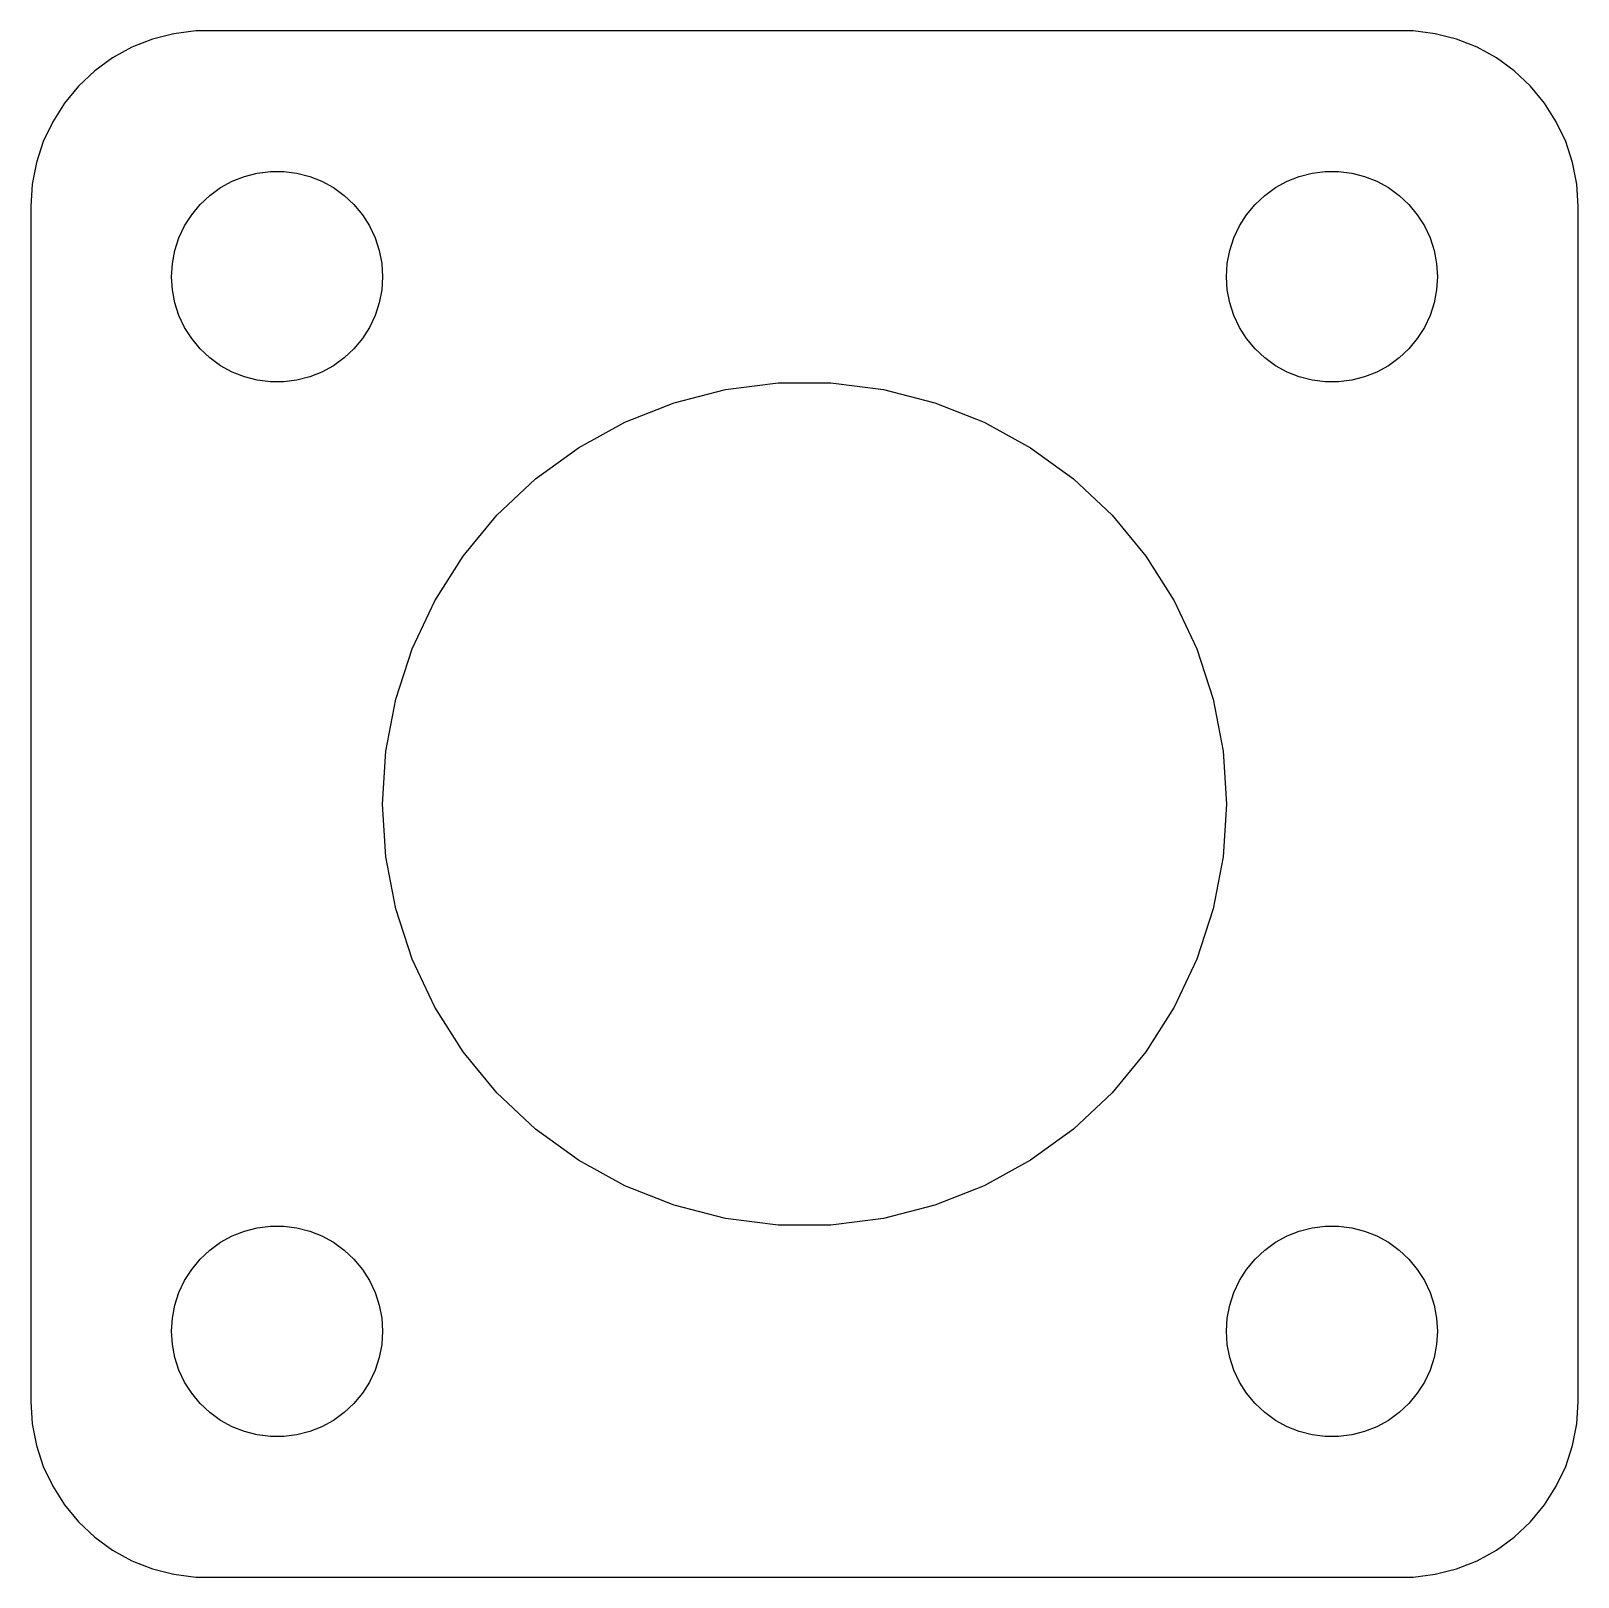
# Model space of a CAD drawing. Header units: metres. Extents: x -22 to 22, y 32 to 76.
import ezdxf

# ---------------------------------------------------------------- set-up
doc = ezdxf.new("R2010")
doc.units = ezdxf.units.M

msp = doc.modelspace()

# ---------------------------------------------------------------- linework, layer by layer
for p, q in [((-18.5451, 75.7553), (-19.1289, 75.5241)), ((-17.9369, 75.9114), (-18.5451, 75.7553)), ((-17.3139, 75.9901), (-17.9369, 75.9114)), ((17.3139, 75.9901), (-17.3139, 75.9901)), ((17.9369, 75.9114), (17.3139, 75.9901)), ((18.5451, 75.7553), (17.9369, 75.9114)), ((19.1289, 75.5241), (18.5451, 75.7553)), ((-19.1289, 75.5241), (-19.6791, 75.2216)), ((19.6791, 75.2216), (19.1289, 75.5241)), ((-20.1871, 74.8526), (-20.6448, 74.4227)), ((-19.6791, 75.2216), (-20.1871, 74.8526)), ((20.1871, 74.8526), (19.6791, 75.2216)), ((20.6448, 74.4227), (20.1871, 74.8526)), ((-20.6448, 74.4227), (-21.0451, 73.9389)), ((21.0451, 73.9389), (20.6448, 74.4227)), ((-21.0451, 73.9389), (-21.3815, 73.4088)), ((21.3815, 73.4088), (21.0451, 73.9389)), ((-21.3815, 73.4088), (-21.6489, 72.8406)), ((21.6489, 72.8406), (21.3815, 73.4088)), ((-21.6489, 72.8406), (-21.8429, 72.2434)), ((21.8429, 72.2434), (21.6489, 72.8406)), ((-21.8429, 72.2434), (-21.9606, 71.6267)), ((21.9606, 71.6267), (21.8429, 72.2434)), ((-16.2773, 71.7145), (-15.927, 71.8532)), ((-15.927, 71.8532), (-15.5621, 71.9469)), ((-15.5621, 71.9469), (-15.1884, 71.9941)), ((-15.1884, 71.9941), (-14.8116, 71.9941)), ((-14.8116, 71.9941), (-14.4379, 71.9469)), ((-14.4379, 71.9469), (-14.0729, 71.8532)), ((-14.0729, 71.8532), (-13.7227, 71.7145)), ((13.7227, 71.7145), (14.0729, 71.8532)), ((14.0729, 71.8532), (14.4379, 71.9469)), ((14.4379, 71.9469), (14.8116, 71.9941)), ((14.8116, 71.9941), (15.1884, 71.9941)), ((15.1884, 71.9941), (15.5621, 71.9469)), ((15.5621, 71.9469), (15.927, 71.8532)), ((15.927, 71.8532), (16.2773, 71.7145)), ((-21.9606, 71.6267), (-22, 71)), ((-17.1869, 71.0536), (-16.9123, 71.3115)), ((-16.9123, 71.3115), (-16.6075, 71.533)), ((-16.6075, 71.533), (-16.2773, 71.7145)), ((-13.7227, 71.7145), (-13.3925, 71.533)), ((-13.3925, 71.533), (-13.0877, 71.3115)), ((-13.0877, 71.3115), (-12.8131, 71.0536)), ((12.8131, 71.0536), (13.0877, 71.3115)), ((13.0877, 71.3115), (13.3925, 71.533)), ((13.3925, 71.533), (13.7227, 71.7145)), ((16.2773, 71.7145), (16.6075, 71.533)), ((16.6075, 71.533), (16.9123, 71.3115)), ((16.9123, 71.3115), (17.1869, 71.0536)), ((22, 71), (21.9606, 71.6267)), ((-22, 71), (-22, 37)), ((-17.427, 70.7634), (-17.1869, 71.0536)), ((-12.8131, 71.0536), (-12.5729, 70.7634)), ((12.5729, 70.7634), (12.8131, 71.0536)), ((17.1869, 71.0536), (17.427, 70.7634)), ((22, 37), (22, 71)), ((-17.7893, 70.1044), (-17.6289, 70.4453)), ((-17.6289, 70.4453), (-17.427, 70.7634)), ((-12.5729, 70.7634), (-12.3711, 70.4453)), ((-12.3711, 70.4453), (-12.2107, 70.1044)), ((12.2107, 70.1044), (12.3711, 70.4453)), ((12.3711, 70.4453), (12.5729, 70.7634)), ((17.427, 70.7634), (17.6289, 70.4453)), ((17.6289, 70.4453), (17.7893, 70.1044)), ((-17.9057, 69.7461), (-17.7893, 70.1044)), ((-12.2107, 70.1044), (-12.0942, 69.7461)), ((12.0942, 69.7461), (12.2107, 70.1044)), ((17.7893, 70.1044), (17.9057, 69.7461)), ((-17.9763, 69.376), (-17.9057, 69.7461)), ((-12.0942, 69.7461), (-12.0237, 69.376)), ((12.0237, 69.376), (12.0942, 69.7461)), ((17.9057, 69.7461), (17.9763, 69.376)), ((-18, 69), (-17.9763, 69.376)), ((-12.0237, 69.376), (-12, 69)), ((12, 69), (12.0237, 69.376)), ((17.9763, 69.376), (18, 69)), ((-17.9763, 68.624), (-18, 69)), ((-12, 69), (-12.0237, 68.624)), ((12.0237, 68.624), (12, 69)), ((18, 69), (17.9763, 68.624)), ((-17.9057, 68.2539), (-17.9763, 68.624)), ((-17.7893, 67.8956), (-17.9057, 68.2539)), ((-12.0942, 68.2539), (-12.2107, 67.8956)), ((-12.0237, 68.624), (-12.0942, 68.2539)), ((12.0942, 68.2539), (12.0237, 68.624)), ((12.2107, 67.8956), (12.0942, 68.2539)), ((17.9057, 68.2539), (17.7893, 67.8956)), ((17.9763, 68.624), (17.9057, 68.2539)), ((-17.6289, 67.5547), (-17.7893, 67.8956)), ((-12.2107, 67.8956), (-12.3711, 67.5547)), ((12.3711, 67.5547), (12.2107, 67.8956)), ((17.7893, 67.8956), (17.6289, 67.5547)), ((-17.427, 67.2366), (-17.6289, 67.5547)), ((-12.3711, 67.5547), (-12.5729, 67.2366)), ((12.5729, 67.2366), (12.3711, 67.5547)), ((17.6289, 67.5547), (17.427, 67.2366)), ((-17.1869, 66.9464), (-17.427, 67.2366)), ((-16.9123, 66.6884), (-17.1869, 66.9464)), ((-12.8131, 66.9464), (-13.0877, 66.6884)), ((-12.5729, 67.2366), (-12.8131, 66.9464)), ((12.8131, 66.9464), (12.5729, 67.2366)), ((13.0877, 66.6884), (12.8131, 66.9464)), ((17.1869, 66.9464), (16.9123, 66.6884)), ((17.427, 67.2366), (17.1869, 66.9464)), ((-16.6075, 66.467), (-16.9123, 66.6884)), ((-16.2773, 66.2855), (-16.6075, 66.467)), ((-13.3925, 66.467), (-13.7227, 66.2855)), ((-13.0877, 66.6884), (-13.3925, 66.467)), ((13.3925, 66.467), (13.0877, 66.6884)), ((13.7227, 66.2855), (13.3925, 66.467)), ((16.6075, 66.467), (16.2773, 66.2855)), ((16.9123, 66.6884), (16.6075, 66.467)), ((-15.927, 66.1468), (-16.2773, 66.2855)), ((-15.5621, 66.0531), (-15.927, 66.1468)), ((-15.1884, 66.0059), (-15.5621, 66.0531)), ((-14.8116, 66.0059), (-15.1884, 66.0059)), ((-14.4379, 66.0531), (-14.8116, 66.0059)), ((-14.0729, 66.1468), (-14.4379, 66.0531)), ((-13.7227, 66.2855), (-14.0729, 66.1468)), ((14.0729, 66.1468), (13.7227, 66.2855)), ((14.4379, 66.0531), (14.0729, 66.1468)), ((14.8116, 66.0059), (14.4379, 66.0531)), ((15.1884, 66.0059), (14.8116, 66.0059)), ((15.5621, 66.0531), (15.1884, 66.0059)), ((15.927, 66.1468), (15.5621, 66.0531)), ((16.2773, 66.2855), (15.927, 66.1468)), ((-3.70819, 65.4127), (-2.24857, 65.7874)), ((-2.24857, 65.7874), (-0.75348, 65.9763)), ((-0.75348, 65.9763), (0.75348, 65.9763)), ((0.75348, 65.9763), (2.24857, 65.7874)), ((2.24857, 65.7874), (3.70819, 65.4127)), ((-5.10934, 64.8579), (-3.70819, 65.4127)), ((3.70819, 65.4127), (5.10934, 64.8579)), ((-6.42992, 64.1319), (-5.10934, 64.8579)), ((5.10934, 64.8579), (6.42992, 64.1319)), ((-7.64908, 63.2462), (-6.42992, 64.1319)), ((6.42992, 64.1319), (7.64908, 63.2462)), ((-8.74762, 62.2146), (-7.64908, 63.2462)), ((7.64908, 63.2462), (8.74762, 62.2146)), ((-9.70819, 61.0534), (-8.74762, 62.2146)), ((8.74762, 62.2146), (9.70819, 61.0534)), ((-10.5157, 59.781), (-9.70819, 61.0534)), ((9.70819, 61.0534), (10.5157, 59.781)), ((-11.1573, 58.4175), (-10.5157, 59.781)), ((10.5157, 59.781), (11.1573, 58.4175)), ((-11.623, 56.9843), (-11.1573, 58.4175)), ((11.1573, 58.4175), (11.623, 56.9843)), ((-11.9054, 55.504), (-11.623, 56.9843)), ((11.623, 56.9843), (11.9054, 55.504)), ((-12, 54), (-11.9054, 55.504)), ((11.9054, 55.504), (12, 54)), ((-11.9054, 52.496), (-12, 54)), ((12, 54), (11.9054, 52.496)), ((-11.623, 51.0157), (-11.9054, 52.496)), ((11.9054, 52.496), (11.623, 51.0157)), ((-11.1573, 49.5825), (-11.623, 51.0157)), ((11.623, 51.0157), (11.1573, 49.5825)), ((-10.5157, 48.219), (-11.1573, 49.5825)), ((11.1573, 49.5825), (10.5157, 48.219)), ((-9.70819, 46.9466), (-10.5157, 48.219)), ((10.5157, 48.219), (9.70819, 46.9466)), ((-8.74762, 45.7854), (-9.70819, 46.9466)), ((9.70819, 46.9466), (8.74762, 45.7854)), ((-7.64908, 44.7538), (-8.74762, 45.7854)), ((8.74762, 45.7854), (7.64908, 44.7538)), ((-6.42992, 43.8681), (-7.64908, 44.7538)), ((7.64908, 44.7538), (6.42992, 43.8681)), ((-5.10934, 43.1421), (-6.42992, 43.8681)), ((6.42992, 43.8681), (5.10934, 43.1421)), ((-3.70819, 42.5873), (-5.10934, 43.1421)), ((5.10934, 43.1421), (3.70819, 42.5873)), ((-2.24857, 42.2126), (-3.70819, 42.5873)), ((3.70819, 42.5873), (2.24857, 42.2126)), ((-16.2773, 41.7145), (-15.927, 41.8532)), ((-15.927, 41.8532), (-15.5621, 41.9469)), ((-15.5621, 41.9469), (-15.1884, 41.9941)), ((-15.1884, 41.9941), (-14.8116, 41.9941)), ((-14.8116, 41.9941), (-14.4379, 41.9469)), ((-14.4379, 41.9469), (-14.0729, 41.8532)), ((-14.0729, 41.8532), (-13.7227, 41.7145)), ((-0.75348, 42.0237), (-2.24857, 42.2126)), ((0.75348, 42.0237), (-0.75348, 42.0237)), ((2.24857, 42.2126), (0.75348, 42.0237)), ((13.7227, 41.7145), (14.0729, 41.8532)), ((14.0729, 41.8532), (14.4379, 41.9469)), ((14.4379, 41.9469), (14.8116, 41.9941)), ((14.8116, 41.9941), (15.1884, 41.9941)), ((15.1884, 41.9941), (15.5621, 41.9469)), ((15.5621, 41.9469), (15.927, 41.8532)), ((15.927, 41.8532), (16.2773, 41.7145)), ((-16.9123, 41.3116), (-16.6075, 41.533)), ((-16.6075, 41.533), (-16.2773, 41.7145)), ((-13.7227, 41.7145), (-13.3925, 41.533)), ((-13.3925, 41.533), (-13.0877, 41.3116)), ((13.0877, 41.3116), (13.3925, 41.533)), ((13.3925, 41.533), (13.7227, 41.7145)), ((16.2773, 41.7145), (16.6075, 41.533)), ((16.6075, 41.533), (16.9123, 41.3116)), ((-17.427, 40.7634), (-17.1869, 41.0536)), ((-17.1869, 41.0536), (-16.9123, 41.3116)), ((-13.0877, 41.3116), (-12.8131, 41.0536)), ((-12.8131, 41.0536), (-12.5729, 40.7634)), ((12.5729, 40.7634), (12.8131, 41.0536)), ((12.8131, 41.0536), (13.0877, 41.3116)), ((16.9123, 41.3116), (17.1869, 41.0536)), ((17.1869, 41.0536), (17.427, 40.7634)), ((-17.6289, 40.4453), (-17.427, 40.7634)), ((-12.5729, 40.7634), (-12.3711, 40.4453)), ((12.3711, 40.4453), (12.5729, 40.7634)), ((17.427, 40.7634), (17.6289, 40.4453)), ((-17.9057, 39.7461), (-17.7893, 40.1044)), ((-17.7893, 40.1044), (-17.6289, 40.4453)), ((-12.3711, 40.4453), (-12.2107, 40.1044)), ((-12.2107, 40.1044), (-12.0942, 39.7461)), ((12.0942, 39.7461), (12.2107, 40.1044)), ((12.2107, 40.1044), (12.3711, 40.4453)), ((17.6289, 40.4453), (17.7893, 40.1044)), ((17.7893, 40.1044), (17.9057, 39.7461)), ((-17.9763, 39.376), (-17.9057, 39.7461)), ((-12.0942, 39.7461), (-12.0237, 39.376)), ((12.0237, 39.376), (12.0942, 39.7461)), ((17.9057, 39.7461), (17.9763, 39.376)), ((-18, 39), (-17.9763, 39.376)), ((-12.0237, 39.376), (-12, 39)), ((12, 39), (12.0237, 39.376)), ((17.9763, 39.376), (18, 39)), ((-17.9763, 38.624), (-18, 39)), ((-12, 39), (-12.0237, 38.624)), ((12.0237, 38.624), (12, 39)), ((18, 39), (17.9763, 38.624)), ((-17.9057, 38.2539), (-17.9763, 38.624)), ((-12.0237, 38.624), (-12.0942, 38.2539)), ((12.0942, 38.2539), (12.0237, 38.624)), ((17.9763, 38.624), (17.9057, 38.2539)), ((-17.7893, 37.8956), (-17.9057, 38.2539)), ((-17.6289, 37.5547), (-17.7893, 37.8956)), ((-12.2107, 37.8956), (-12.3711, 37.5547)), ((-12.0942, 38.2539), (-12.2107, 37.8956)), ((12.2107, 37.8956), (12.0942, 38.2539)), ((12.3711, 37.5547), (12.2107, 37.8956)), ((17.7893, 37.8956), (17.6289, 37.5547)), ((17.9057, 38.2539), (17.7893, 37.8956)), ((-17.427, 37.2366), (-17.6289, 37.5547)), ((-12.3711, 37.5547), (-12.5729, 37.2366)), ((12.5729, 37.2366), (12.3711, 37.5547)), ((17.6289, 37.5547), (17.427, 37.2366)), ((-22, 37), (-21.9606, 36.3733)), ((-17.1869, 36.9464), (-17.427, 37.2366)), ((-12.5729, 37.2366), (-12.8131, 36.9464)), ((12.8131, 36.9464), (12.5729, 37.2366)), ((17.427, 37.2366), (17.1869, 36.9464)), ((21.9606, 36.3733), (22, 37)), ((-16.9123, 36.6885), (-17.1869, 36.9464)), ((-16.6075, 36.467), (-16.9123, 36.6885)), ((-13.0877, 36.6885), (-13.3925, 36.467)), ((-12.8131, 36.9464), (-13.0877, 36.6885)), ((13.0877, 36.6885), (12.8131, 36.9464)), ((13.3925, 36.467), (13.0877, 36.6885)), ((16.9123, 36.6885), (16.6075, 36.467)), ((17.1869, 36.9464), (16.9123, 36.6885)), ((-21.9606, 36.3733), (-21.8429, 35.7566)), ((-16.2773, 36.2855), (-16.6075, 36.467)), ((-15.927, 36.1468), (-16.2773, 36.2855)), ((-15.5621, 36.0531), (-15.927, 36.1468)), ((-14.0729, 36.1468), (-14.4379, 36.0531)), ((-13.7227, 36.2855), (-14.0729, 36.1468)), ((-13.3925, 36.467), (-13.7227, 36.2855)), ((13.7227, 36.2855), (13.3925, 36.467)), ((14.0729, 36.1468), (13.7227, 36.2855)), ((14.4379, 36.0531), (14.0729, 36.1468)), ((15.927, 36.1468), (15.5621, 36.0531)), ((16.2773, 36.2855), (15.927, 36.1468)), ((16.6075, 36.467), (16.2773, 36.2855)), ((21.8429, 35.7566), (21.9606, 36.3733)), ((-21.8429, 35.7566), (-21.6489, 35.1594)), ((-15.1884, 36.0059), (-15.5621, 36.0531)), ((-14.8116, 36.0059), (-15.1884, 36.0059)), ((-14.4379, 36.0531), (-14.8116, 36.0059)), ((14.8116, 36.0059), (14.4379, 36.0531)), ((15.1884, 36.0059), (14.8116, 36.0059)), ((15.5621, 36.0531), (15.1884, 36.0059)), ((21.6489, 35.1594), (21.8429, 35.7566)), ((-21.6489, 35.1594), (-21.3815, 34.5912)), ((21.3815, 34.5912), (21.6489, 35.1594)), ((-21.3815, 34.5912), (-21.0451, 34.0611)), ((21.0451, 34.0611), (21.3815, 34.5912)), ((-21.0451, 34.0611), (-20.6448, 33.5773)), ((20.6448, 33.5773), (21.0451, 34.0611)), ((-20.6448, 33.5773), (-20.1871, 33.1474)), ((20.1871, 33.1474), (20.6448, 33.5773)), ((-20.1871, 33.1474), (-19.6791, 32.7784)), ((19.6791, 32.7784), (20.1871, 33.1474)), ((-19.6791, 32.7784), (-19.1289, 32.4759)), ((19.1289, 32.4759), (19.6791, 32.7784)), ((-19.1289, 32.4759), (-18.5451, 32.2447)), ((-18.5451, 32.2447), (-17.9369, 32.0886)), ((17.9369, 32.0886), (18.5451, 32.2447)), ((18.5451, 32.2447), (19.1289, 32.4759)), ((-17.9369, 32.0886), (-17.3139, 32.0099)), ((-17.3139, 32.0099), (17.3139, 32.0099)), ((17.3139, 32.0099), (17.9369, 32.0886))]:
    msp.add_line(p, q)

doc.saveas('drawing.dxf')
